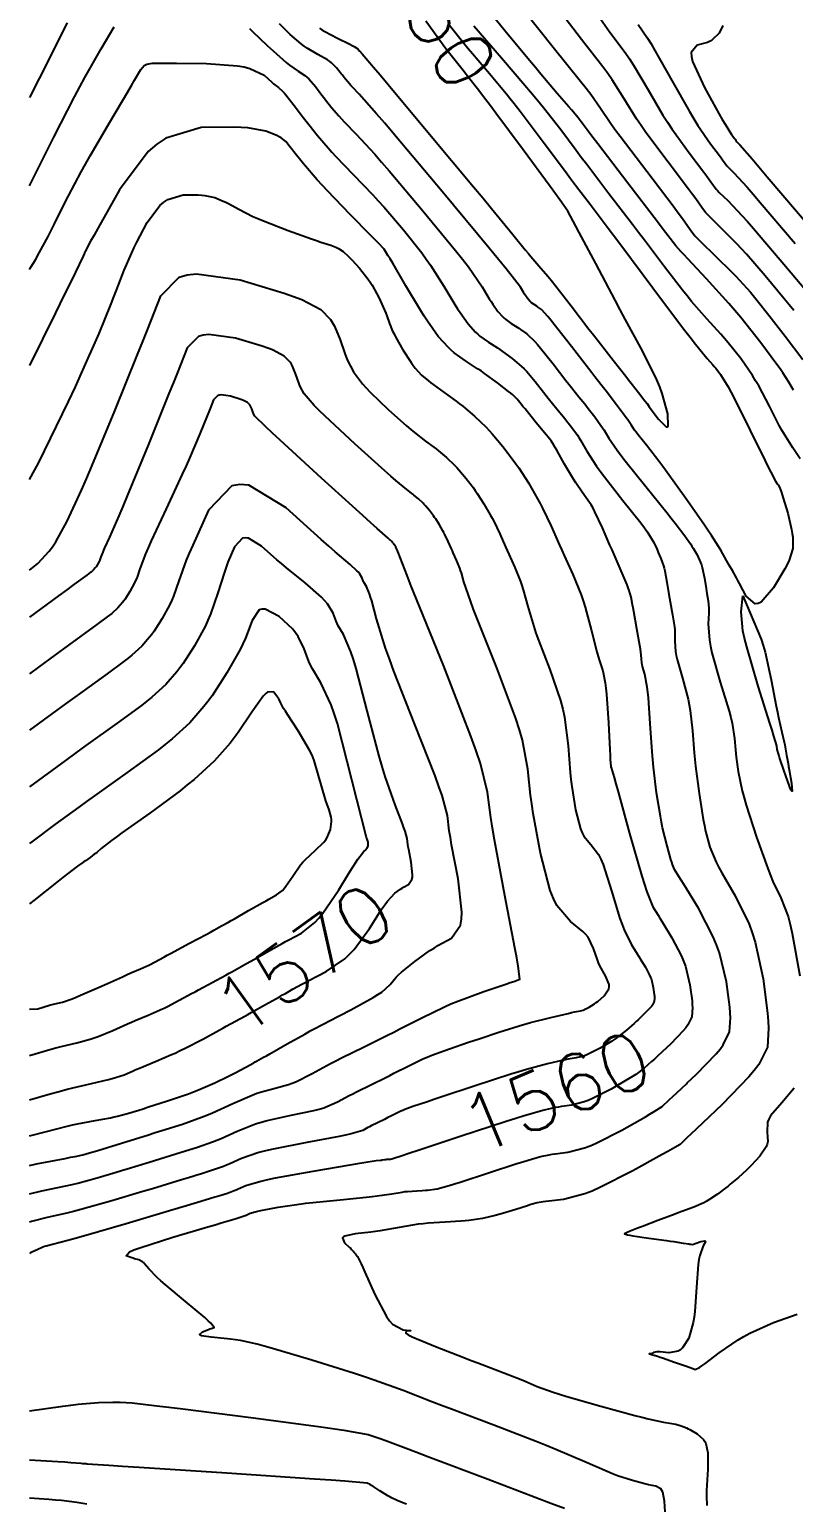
# Model space of a CAD drawing. Header units: metres. Extents: x 837117 to 838479, y 1189012 to 1191015.
# Drawn here: x 837476.5 to 837527.3, y 1190376.8 to 1190474.6 of the extents above; entities that cross this region are included whole.
import ezdxf

# ---------------------------------------------------------------- set-up
doc = ezdxf.new("R2010")
doc.units = ezdxf.units.M
doc.header["$LTSCALE"] = 0.3
doc.layers.add('COTAS 10', color=1, linetype='Continuous')
doc.layers.add('COTAS INT', color=252, linetype='Continuous')
doc.styles.get("Standard").update_dxf_attribs({"font": 'simplex.shx'})

msp = doc.modelspace()

# ---------------------------------------------------------------- linework, layer by layer
at = {"layer": 'COTAS 10'}
for points in [[(837495.774, 1190474.721), (837495.938, 1190474.622), (837496.124, 1190474.516), (837496.978, 1190474.072), (837497.791, 1190473.664), (837497.95, 1190473.581), (837498.081, 1190473.51), (837498.315, 1190473.362), (837498.362, 1190473.3), (837498.375, 1190473.283), (837498.388, 1190473.267), (837498.431, 1190473.212), (837498.485, 1190473.15), (837498.504, 1190473.129), (837498.524, 1190473.107), (837498.611, 1190473.017), (837499.357, 1190472.141), (837499.792, 1190471.624), (837500.327, 1190470.987), (837503.084, 1190467.697), (837506.002, 1190464.2), (837506.637, 1190463.434), (837507.198, 1190462.755), (837508.602, 1190461.033), (837509.426, 1190460.014), (837509.621, 1190459.779), (837509.801, 1190459.564), (837510.334, 1190458.958), (837510.931, 1190458.26), (837511.152, 1190457.988), (837511.396, 1190457.681), (837512.481, 1190456.288), (837513.666, 1190454.752), (837513.973, 1190454.356), (837514.272, 1190453.972), (837515.278, 1190452.689), (837516.112, 1190451.63), (837516.302, 1190451.387), (837516.476, 1190451.166), (837516.955, 1190450.547), (837517.383, 1190449.984), (837517.523, 1190449.797), (837517.673, 1190449.596), (837518.292, 1190448.761), (837518.801, 1190448.253), (837518.881, 1190448.259), (837518.935, 1190448.329), (837518.912, 1190449.11), (837518.536, 1190450.473), (837518.369, 1190450.911), (837518.173, 1190451.373), (837517.237, 1190453.26), (837516.079, 1190455.406), (837515.744, 1190456.033), (837515.402, 1190456.673), (837514.115, 1190459.102), (837513.023, 1190461.168), (837512.805, 1190461.58), (837512.623, 1190461.922), (837512.267, 1190462.578), (837511.738, 1190463.327), (837511.446, 1190463.727), (837511.092, 1190464.211), (837509.29, 1190466.656), (837507.48, 1190469.097), (837507.121, 1190469.579), (837506.823, 1190469.976), (837506.264, 1190470.707), (837505.847, 1190471.224), (837505.64, 1190471.485), (837505.394, 1190471.798), (837504.173, 1190473.354), (837502.832, 1190475.186)], [(837527.279, 1190455.975), (837526.965, 1190456.365), (837526.64, 1190456.764), (837525.377, 1190458.28), (837524.121, 1190459.722), (837523.8, 1190460.074), (837523.491, 1190460.406), (837522.471, 1190461.437), (837521.695, 1190462.195), (837521.54, 1190462.355), (837521.411, 1190462.494), (837521.159, 1190462.818), (837520.765, 1190463.393), (837520.546, 1190463.69), (837520.279, 1190464.047), (837518.918, 1190465.836), (837517.455, 1190467.805), (837517.124, 1190468.276), (837516.825, 1190468.714), (837516.011, 1190470.031), (837515.206, 1190471.308), (837514.913, 1190471.722), (837514.589, 1190472.162), (837513.164, 1190473.969), (837511.792, 1190475.775)], [(837476.514, 1190444.761), (837477.114, 1190445.838), (837479.105, 1190449.942), (837479.562, 1190450.912), (837479.977, 1190451.811), (837481.133, 1190454.459), (837481.929, 1190456.429), (837482.118, 1190456.9), (837482.292, 1190457.339), (837482.807, 1190458.658), (837483.301, 1190459.821), (837483.462, 1190460.161), (837483.633, 1190460.51), (837484.339, 1190461.837), (837485.177, 1190462.957), (837485.432, 1190463.175), (837485.696, 1190463.352), (837486.73, 1190463.662), (837487.717, 1190463.665), (837487.951, 1190463.649), (837488.169, 1190463.627), (837488.815, 1190463.486), (837489.386, 1190463.252), (837489.556, 1190463.171), (837489.732, 1190463.083), (837490.41, 1190462.704), (837491.347, 1190462.231), (837491.685, 1190462.083), (837492.058, 1190461.927), (837493.689, 1190461.304), (837495.251, 1190460.744), (837495.581, 1190460.629), (837495.865, 1190460.531), (837496.521, 1190460.319), (837496.867, 1190460.195), (837496.957, 1190460.152), (837497.044, 1190460.106), (837497.338, 1190459.907), (837497.674, 1190459.599), (837497.788, 1190459.484), (837497.912, 1190459.356), (837498.436, 1190458.787), (837498.989, 1190458.085), (837499.131, 1190457.874), (837499.269, 1190457.656), (837499.727, 1190456.805), (837500.094, 1190456.001), (837500.174, 1190455.812), (837500.245, 1190455.638), (837500.423, 1190455.128), (837500.631, 1190454.606), (837500.721, 1190454.423), (837500.825, 1190454.224), (837501.316, 1190453.366), (837501.858, 1190452.523), (837501.994, 1190452.332), (837502.124, 1190452.16), (837502.541, 1190451.695), (837503.001, 1190451.31), (837503.158, 1190451.189), (837503.328, 1190451.061), (837504.046, 1190450.546), (837504.844, 1190449.963), (837505.064, 1190449.793), (837505.283, 1190449.619), (837506.071, 1190448.958), (837506.837, 1190448.234), (837507.043, 1190448.02), (837507.246, 1190447.8), (837507.957, 1190446.959), (837508.637, 1190446.054), (837508.821, 1190445.794), (837509.003, 1190445.53), (837509.644, 1190444.542), (837510.258, 1190443.483), (837510.423, 1190443.174), (837510.585, 1190442.858), (837511.154, 1190441.658), (837511.713, 1190440.408), (837511.869, 1190440.06), (837512.026, 1190439.711), (837512.597, 1190438.443), (837513.139, 1190437.098), (837513.276, 1190436.7), (837513.409, 1190436.29), (837513.844, 1190434.719), (837514.201, 1190433.309), (837514.285, 1190433.001), (837514.362, 1190432.73), (837514.587, 1190432.048), (837514.754, 1190431.248), (837514.796, 1190430.903), (837514.835, 1190430.503), (837514.96, 1190428.61), (837515.051, 1190426.798), (837515.069, 1190426.449), (837515.084, 1190426.167), (837515.112, 1190425.698), (837515.12, 1190425.667), (837515.122, 1190425.661), (837515.125, 1190425.655), (837515.136, 1190425.642), (837515.332, 1190424.966), (837515.451, 1190424.542), (837515.599, 1190424.015), (837516.365, 1190421.261), (837517.179, 1190418.43), (837517.356, 1190417.856), (837517.513, 1190417.373), (837517.903, 1190416.385), (837518.253, 1190415.83), (837518.383, 1190415.62), (837518.529, 1190415.385), (837519.176, 1190414.334), (837519.812, 1190413.118), (837519.95, 1190412.78), (837520.071, 1190412.442), (837520.372, 1190411.215), (837520.51, 1190410.139), (837520.528, 1190409.896), (837520.538, 1190409.677), (837520.504, 1190409.083), (837520.234, 1190408.542), (837520.096, 1190408.356), (837519.929, 1190408.155), (837519.098, 1190407.297), (837518.212, 1190406.463), (837518.012, 1190406.276), (837517.831, 1190406.108), (837517.341, 1190405.663), (837516.781, 1190405.256), (837516.557, 1190405.113), (837516.302, 1190404.957), (837515.131, 1190404.283), (837513.902, 1190403.657), (837513.61, 1190403.531), (837513.339, 1190403.426), (837512.539, 1190403.218), (837511.851, 1190403.121), (837511.652, 1190403.087), (837511.449, 1190403.049), (837510.684, 1190402.886), (837509.359, 1190402.506), (837508.802, 1190402.333), (837508.163, 1190402.129), (837505.171, 1190401.147), (837502.319, 1190400.198), (837501.769, 1190400.016), (837501.576, 1190399.953), (837501.322, 1190399.868), (837500.572, 1190399.627), (837500.495, 1190399.615), (837500.472, 1190399.612), (837500.448, 1190399.61), (837500.358, 1190399.605), (837500.26, 1190399.599), (837500.231, 1190399.596), (837500.202, 1190399.592), (837500.092, 1190399.574), (837499.938, 1190399.552), (837499.882, 1190399.545), (837499.82, 1190399.538), (837499.545, 1190399.511), (837498.708, 1190399.388), (837498.292, 1190399.32), (837497.796, 1190399.238), (837495.336, 1190398.819), (837492.839, 1190398.358), (837492.318, 1190398.249), (837491.872, 1190398.148), (837490.879, 1190397.852), (837490.381, 1190397.628), (837490.247, 1190397.572), (837490.115, 1190397.52), (837489.653, 1190397.356), (837489.152, 1190397.198), (837488.996, 1190397.149), (837488.831, 1190397.097), (837488.174, 1190396.894), (837486.94, 1190396.524), (837486.411, 1190396.367), (837485.802, 1190396.186), (837482.929, 1190395.339), (837480.111, 1190394.518), (837479.537, 1190394.355), (837479.052, 1190394.219), (837478.044, 1190393.959), (837477.628, 1190393.858), (837477.516, 1190393.822), (837477.405, 1190393.783), (837477.017, 1190393.615), (837476.668, 1190393.444), (837476.581, 1190393.403), (837476.514, 1190393.372)], [(837476.514, 1190403.565), (837477.892, 1190403.969), (837478.479, 1190404.131), (837479.023, 1190404.277), (837480.623, 1190404.663), (837481.756, 1190404.92), (837482.005, 1190404.983), (837482.226, 1190405.044), (837482.792, 1190405.238), (837483.351, 1190405.481), (837483.568, 1190405.572), (837483.812, 1190405.674), (837484.918, 1190406.128), (837485.95, 1190406.576), (837486.181, 1190406.676), (837486.524, 1190406.837), (837486.863, 1190407.001), (837488.066, 1190407.628), (837489.113, 1190408.203), (837489.355, 1190408.336), (837489.576, 1190408.456), (837490.203, 1190408.795), (837490.805, 1190409.123), (837491.011, 1190409.237), (837491.234, 1190409.36), (837492.181, 1190409.891), (837493.108, 1190410.413), (837493.318, 1190410.532), (837493.508, 1190410.639), (837494.025, 1190410.934), (837494.594, 1190411.244), (837494.817, 1190411.362), (837495.068, 1190411.494), (837496.209, 1190412.083), (837497.457, 1190412.934), (837497.775, 1190413.23), (837498.082, 1190413.552), (837499.092, 1190414.934), (837499.92, 1190416.242), (837500.112, 1190416.516), (837500.287, 1190416.754), (837500.783, 1190417.296), (837501.16, 1190417.566), (837501.26, 1190417.631), (837501.357, 1190417.692), (837501.692, 1190417.877), (837501.912, 1190418.199), (837501.938, 1190418.345), (837501.948, 1190418.517), (837501.854, 1190419.345), (837501.696, 1190420.189), (837501.664, 1190420.371), (837501.639, 1190420.53), (837501.591, 1190420.916), (837501.461, 1190421.406), (837501.383, 1190421.63), (837501.286, 1190421.893), (837500.788, 1190423.164), (837500.13, 1190425.045), (837499.934, 1190425.694), (837499.731, 1190426.397), (837498.947, 1190429.396), (837498.204, 1190432.215), (837498.028, 1190432.805), (837497.864, 1190433.313), (837497.377, 1190434.457), (837497.023, 1190435.045), (837496.943, 1190435.201), (837496.871, 1190435.355), (837496.673, 1190435.889), (837496.3, 1190436.511), (837496.116, 1190436.719), (837495.897, 1190436.944), (837494.819, 1190437.889), (837493.579, 1190438.903), (837493.259, 1190439.172), (837492.949, 1190439.436), (837491.915, 1190440.344), (837491.051, 1190440.868), (837490.849, 1190440.889), (837490.663, 1190440.856), (837490.124, 1190440.292), (837489.692, 1190439.269), (837489.573, 1190438.947), (837489.454, 1190438.608), (837489.026, 1190437.245), (837488.529, 1190435.809), (837488.367, 1190435.424), (837488.194, 1190435.044), (837487.48, 1190433.717), (837486.71, 1190432.537), (837486.502, 1190432.25), (837486.297, 1190431.98), (837485.574, 1190431.147), (837484.646, 1190430.314), (837484.312, 1190430.043), (837483.944, 1190429.756), (837482.335, 1190428.575), (837480.259, 1190427.09), (837479.597, 1190426.612), (837478.898, 1190426.105), (837476.514, 1190424.363)], [(837476.514, 1190382.911), (837478.738, 1190383.233), (837479.268, 1190383.301), (837479.75, 1190383.358), (837481.088, 1190383.474), (837482.055, 1190383.497), (837482.303, 1190383.496), (837482.541, 1190383.491), (837483.329, 1190383.445), (837484.982, 1190383.254), (837485.765, 1190383.158), (837486.69, 1190383.044), (837491.207, 1190382.475), (837495.71, 1190381.88), (837496.626, 1190381.749), (837497.399, 1190381.633), (837498.995, 1190381.336), (837499.595, 1190381.148), (837499.739, 1190381.101), (837499.874, 1190381.055), (837500.282, 1190380.907), (837501.52, 1190380.436), (837502.178, 1190380.187), (837502.972, 1190379.887), (837506.98, 1190378.375), (837511.141, 1190376.79), (837512.032, 1190376.444)]]:
    msp.add_lwpolyline(points, dxfattribs=at)
at = {"layer": 'COTAS INT'}
for points in [[(837527.252, 1190450.687), (837526.933, 1190451.229), (837526.545, 1190451.841), (837526.36, 1190452.104), (837526.142, 1190452.407), (837525.076, 1190453.838), (837523.743, 1190455.52), (837523.356, 1190455.981), (837522.962, 1190456.441), (837521.477, 1190458.085), (837520.231, 1190459.413), (837519.989, 1190459.673), (837519.79, 1190459.887), (837519.442, 1190460.271), (837518.916, 1190460.959), (837518.606, 1190461.364), (837518.224, 1190461.863), (837516.251, 1190464.44), (837514.26, 1190467.042), (837513.867, 1190467.556), (837513.542, 1190467.98), (837512.943, 1190468.768), (837512.64, 1190469.142), (837512.502, 1190469.306), (837512.341, 1190469.496), (837511.564, 1190470.399), (837510.469, 1190471.686), (837510.107, 1190472.117), (837509.72, 1190472.581), (837508.111, 1190474.529), (837506.673, 1190476.303)], [(837479.009, 1190475.08), (837477.148, 1190471.39), (837476.514, 1190470.121)], [(837504.403, 1190474.935), (837505.364, 1190473.737), (837505.648, 1190473.391), (837505.94, 1190473.04), (837507.062, 1190471.723), (837508.274, 1190470.264), (837508.324, 1190470.203), (837508.704, 1190469.724), (837509.099, 1190469.22), (837510.635, 1190467.188), (837512.101, 1190465.214), (837512.45, 1190464.747), (837512.774, 1190464.314), (837513.742, 1190463.035), (837514.872, 1190461.544), (837515.299, 1190460.977), (837515.775, 1190460.342), (837517.907, 1190457.494), (837519.955, 1190454.773), (837520.378, 1190454.22), (837520.74, 1190453.752), (837521.524, 1190452.786), (837521.891, 1190452.38), (837521.988, 1190452.267), (837522.083, 1190452.153), (837522.412, 1190451.738), (837522.905, 1190450.914), (837523.104, 1190450.543), (837523.329, 1190450.109), (837524.368, 1190448.025), (837525.367, 1190445.991), (837525.567, 1190445.589), (837525.734, 1190445.257), (837526.063, 1190444.639), (837526.17, 1190444.482), (837526.224, 1190444.398), (837526.315, 1190444.255), (837526.451, 1190443.906), (837526.507, 1190443.735), (837526.571, 1190443.531), (837526.866, 1190442.529), (837527.128, 1190441.431), (837527.171, 1190441.167), (837527.201, 1190440.921), (837527.199, 1190440.179), (837526.952, 1190439.395), (837526.827, 1190439.124), (837526.677, 1190438.828), (837525.929, 1190437.563), (837525.098, 1190436.614), (837524.895, 1190436.517), (837524.704, 1190436.493), (837524.114, 1190437.006), (837523.664, 1190437.86), (837523.562, 1190438.05), (837523.47, 1190438.221), (837523.219, 1190438.673), (837522.982, 1190439.081), (837522.899, 1190439.225), (837522.809, 1190439.381), (837522.421, 1190440.057), (837521.8, 1190441.048), (837521.563, 1190441.404), (837521.298, 1190441.795), (837520.108, 1190443.501), (837518.871, 1190445.221), (837518.576, 1190445.621), (837518.303, 1190445.988), (837517.489, 1190447.038), (837516.919, 1190447.752), (837516.8, 1190447.907), (837516.698, 1190448.043), (837516.467, 1190448.381), (837516.243, 1190448.719), (837516.146, 1190448.855), (837516.033, 1190449.011), (837515.496, 1190449.727), (837514.949, 1190450.442), (837514.83, 1190450.597), (837514.724, 1190450.733), (837514.458, 1190451.07), (837514.051, 1190451.588), (837513.856, 1190451.838), (837513.626, 1190452.136), (837512.499, 1190453.598), (837511.366, 1190455.048), (837511.133, 1190455.337), (837510.934, 1190455.579), (837510.506, 1190456.046), (837510.31, 1190456.189), (837510.257, 1190456.226), (837510.204, 1190456.261), (837510.021, 1190456.378), (837509.849, 1190456.501), (837509.804, 1190456.54), (837509.759, 1190456.582), (837509.607, 1190456.751), (837509.442, 1190456.982), (837509.39, 1190457.062), (837509.335, 1190457.149), (837509.111, 1190457.522), (837508.169, 1190458.752), (837507.66, 1190459.379), (837507.044, 1190460.131), (837503.925, 1190463.882), (837500.756, 1190467.65), (837500.108, 1190468.412), (837499.56, 1190469.053), (837498.412, 1190470.352), (837497.968, 1190470.811), (837497.865, 1190470.921), (837497.77, 1190471.025), (837497.499, 1190471.342), (837497.276, 1190471.624), (837497.213, 1190471.706), (837497.148, 1190471.789), (837496.907, 1190472.106), (837496.568, 1190472.439), (837496.441, 1190472.533), (837496.3, 1190472.628), (837495.672, 1190472.977), (837494.952, 1190473.395), (837494.752, 1190473.534), (837494.553, 1190473.683), (837493.833, 1190474.3), (837493.113, 1190475.029)], [(837509.47, 1190475.75), (837511.28, 1190473.467), (837513.103, 1190471.215), (837513.474, 1190470.743), (837513.787, 1190470.337), (837514.434, 1190469.418), (837515.069, 1190468.477), (837515.374, 1190468.057), (837515.736, 1190467.568), (837517.511, 1190465.227), (837519.255, 1190462.935), (837519.597, 1190462.478), (837519.877, 1190462.097), (837520.383, 1190461.36), (837520.705, 1190460.945), (837520.871, 1190460.767), (837521.07, 1190460.562), (837522.063, 1190459.59), (837523.155, 1190458.525), (837523.416, 1190458.259), (837523.658, 1190458.007), (837524.384, 1190457.204), (837525.11, 1190456.317), (837525.352, 1190456.012), (837525.613, 1190455.681), (837526.703, 1190454.272), (837527.876, 1190452.739)], [(837514.114, 1190475.801), (837515.049, 1190474.471), (837516.075, 1190473.11), (837516.352, 1190472.701), (837516.625, 1190472.28), (837517.588, 1190470.644), (837518.581, 1190468.952), (837518.874, 1190468.494), (837519.174, 1190468.041), (837520.325, 1190466.444), (837521.303, 1190465.159), (837521.495, 1190464.902), (837521.652, 1190464.689), (837521.936, 1190464.276), (837522.117, 1190464.043), (837522.21, 1190463.943), (837522.321, 1190463.828), (837522.879, 1190463.283), (837523.827, 1190462.288), (837524.185, 1190461.889), (837524.584, 1190461.437), (837526.37, 1190459.356), (837528.17, 1190457.211)], [(837516.933, 1190474.973), (837517.56, 1190474.057), (837517.79, 1190473.681), (837518.044, 1190473.251), (837519.165, 1190471.258), (837520.337, 1190469.19), (837520.623, 1190468.713), (837520.894, 1190468.278), (837521.732, 1190467.053), (837522.327, 1190466.271), (837522.444, 1190466.115), (837522.54, 1190465.985), (837522.712, 1190465.733), (837522.823, 1190465.592), (837522.879, 1190465.531), (837522.947, 1190465.461), (837523.286, 1190465.129), (837524.163, 1190464.17), (837524.569, 1190463.704), (837525.047, 1190463.152), (837527.364, 1190460.432)], [(837522.561, 1190474.912), (837522.305, 1190474.391), (837521.86, 1190473.952), (837521.708, 1190473.861), (837521.543, 1190473.783), (837520.846, 1190473.61), (837520.447, 1190473.125), (837520.47, 1190472.851), (837520.551, 1190472.515), (837521.329, 1190470.797), (837522.31, 1190469.03), (837522.52, 1190468.663), (837522.703, 1190468.35), (837523.139, 1190467.662), (837523.352, 1190467.383), (837523.393, 1190467.327), (837523.427, 1190467.281), (837523.489, 1190467.191), (837523.528, 1190467.14), (837523.548, 1190467.119), (837523.573, 1190467.094), (837523.694, 1190466.975), (837524.498, 1190466.052), (837524.954, 1190465.519), (837525.51, 1190464.866), (837528.357, 1190461.508)], [(837476.514, 1190464.264), (837476.804, 1190464.847), (837478.125, 1190467.489), (837479.501, 1190470.172), (837479.849, 1190470.828), (837480.183, 1190471.447), (837481.272, 1190473.369), (837482.142, 1190474.818)], [(837491.119, 1190474.716), (837491.32, 1190474.52), (837492.298, 1190473.583), (837493.332, 1190472.644), (837493.567, 1190472.446), (837493.78, 1190472.275), (837494.366, 1190471.882), (837494.809, 1190471.591), (837494.932, 1190471.485), (837495.055, 1190471.367), (837495.499, 1190470.85), (837495.934, 1190470.279), (837496.05, 1190470.128), (837496.165, 1190469.98), (837496.566, 1190469.472), (837497.056, 1190468.901), (837497.227, 1190468.714), (837497.413, 1190468.514), (837498.212, 1190467.686), (837499.438, 1190466.354), (837499.893, 1190465.836), (837500.398, 1190465.253), (837502.638, 1190462.609), (837504.803, 1190459.969), (837505.261, 1190459.389), (837505.657, 1190458.874), (837506.573, 1190457.557), (837507.048, 1190456.765), (837507.165, 1190456.58), (837507.276, 1190456.41), (837507.626, 1190455.921), (837507.949, 1190455.562), (837508.044, 1190455.474), (837508.14, 1190455.39), (837508.506, 1190455.129), (837508.895, 1190454.881), (837509.006, 1190454.806), (837509.118, 1190454.728), (837509.536, 1190454.424), (837510.066, 1190453.923), (837510.25, 1190453.72), (837510.449, 1190453.491), (837511.299, 1190452.431), (837512.14, 1190451.345), (837512.333, 1190451.098), (837512.509, 1190450.874), (837512.999, 1190450.26), (837513.39, 1190449.774), (837513.503, 1190449.631), (837513.618, 1190449.485), (837514.05, 1190448.924), (837514.465, 1190448.352), (837514.57, 1190448.199), (837514.67, 1190448.047), (837514.993, 1190447.515), (837515.548, 1190446.705), (837515.793, 1190446.378), (837516.079, 1190446.007), (837517.445, 1190444.294), (837518.831, 1190442.573), (837519.13, 1190442.196), (837519.392, 1190441.863), (837520.031, 1190441.018), (837520.401, 1190440.482), (837520.492, 1190440.343), (837520.579, 1190440.208), (837520.855, 1190439.754), (837521.077, 1190439.259), (837521.13, 1190439.098), (837521.18, 1190438.926), (837521.329, 1190438.219), (837521.446, 1190437.515), (837521.475, 1190437.346), (837521.503, 1190437.188), (837521.589, 1190436.708), (837521.635, 1190436.223), (837521.637, 1190436.062), (837521.635, 1190435.889), (837521.587, 1190435.165), (837521.662, 1190434.087), (837521.738, 1190433.69), (837521.837, 1190433.25), (837522.391, 1190431.305), (837522.968, 1190429.379), (837523.081, 1190428.951), (837523.174, 1190428.569), (837523.341, 1190427.568), (837523.398, 1190426.803), (837523.422, 1190426.569), (837523.448, 1190426.326), (837523.572, 1190425.367), (837523.847, 1190424.077), (837523.97, 1190423.625), (837524.112, 1190423.131), (837524.793, 1190421.003), (837525.535, 1190418.929), (837525.717, 1190418.469), (837525.887, 1190418.058), (837526.415, 1190416.988), (837526.885, 1190415.738), (837527.019, 1190415.214), (837527.156, 1190414.613), (837527.663, 1190411.8)], [(837527.696, 1190446.124), (837527.2, 1190446.855), (837526.645, 1190447.738), (837526.48, 1190448.028), (837526.309, 1190448.339), (837525.651, 1190449.627), (837524.937, 1190450.975), (837524.732, 1190451.323), (837524.524, 1190451.66), (837523.744, 1190452.788), (837522.913, 1190453.836), (837522.672, 1190454.124), (837522.426, 1190454.41), (837521.501, 1190455.435), (837520.485, 1190456.583), (837520.184, 1190456.946), (837519.873, 1190457.33), (837518.674, 1190458.882), (837517.346, 1190460.651), (837516.952, 1190461.17), (837516.548, 1190461.703), (837514.996, 1190463.738), (837513.517, 1190465.678), (837513.158, 1190466.151), (837512.822, 1190466.597), (837511.789, 1190467.978), (837510.646, 1190469.438), (837510.24, 1190469.935), (837509.794, 1190470.471), (837509.401, 1190470.933), (837507.86, 1190472.739), (837506.033, 1190474.856)], [(837476.514, 1190458.701), (837476.607, 1190458.855), (837476.905, 1190459.358), (837477.163, 1190459.801), (837477.765, 1190460.898), (837478.179, 1190461.739), (837478.318, 1190462.02), (837479.102, 1190463.588), (837479.951, 1190465.194), (837480.238, 1190465.71), (837480.547, 1190466.257), (837481.849, 1190468.491), (837483.047, 1190470.51), (837483.291, 1190470.922), (837483.496, 1190471.269), (837483.917, 1190471.992), (837484.138, 1190472.242), (837484.217, 1190472.291), (837484.303, 1190472.332), (837484.678, 1190472.407), (837485.488, 1190472.414), (837485.849, 1190472.411), (837486.269, 1190472.407), (837488.28, 1190472.375), (837490.323, 1190472.23), (837490.764, 1190472.154), (837491.151, 1190472.063), (837492.096, 1190471.604), (837492.604, 1190471.138), (837492.715, 1190471.042), (837492.813, 1190470.961), (837493.06, 1190470.786), (837493.318, 1190470.554), (837493.423, 1190470.436), (837493.542, 1190470.295), (837494.092, 1190469.593), (837494.719, 1190468.769), (837494.888, 1190468.55), (837495.054, 1190468.337), (837495.633, 1190467.602), (837496.341, 1190466.777), (837496.588, 1190466.506), (837496.857, 1190466.217), (837498.013, 1190465.021), (837499.315, 1190463.656), (837499.677, 1190463.26), (837500.039, 1190462.857), (837501.351, 1190461.337), (837502.563, 1190459.807), (837502.862, 1190459.398), (837503.145, 1190458.995), (837504.036, 1190457.593), (837504.761, 1190456.381), (837504.941, 1190456.099), (837505.11, 1190455.839), (837505.645, 1190455.091), (837506.139, 1190454.542), (837506.283, 1190454.407), (837506.431, 1190454.279), (837506.99, 1190453.879), (837507.585, 1190453.501), (837507.755, 1190453.386), (837507.927, 1190453.267), (837508.566, 1190452.802), (837509.198, 1190452.267), (837509.366, 1190452.103), (837509.531, 1190451.934), (837510.1, 1190451.265), (837510.654, 1190450.554), (837510.809, 1190450.357), (837510.966, 1190450.16), (837511.54, 1190449.45), (837512.057, 1190448.815), (837512.177, 1190448.665), (837512.288, 1190448.527), (837512.604, 1190448.121), (837512.898, 1190447.694), (837512.994, 1190447.542), (837513.097, 1190447.375), (837513.52, 1190446.649), (837514.171, 1190445.646), (837514.418, 1190445.304), (837514.693, 1190444.934), (837515.925, 1190443.368), (837517.104, 1190441.877), (837517.345, 1190441.555), (837517.55, 1190441.272), (837517.981, 1190440.579), (837518.168, 1190440.151), (837518.219, 1190440.035), (837518.269, 1190439.919), (837518.446, 1190439.513), (837518.613, 1190439.03), (837518.656, 1190438.866), (837518.698, 1190438.69), (837518.84, 1190437.949), (837518.981, 1190437.115), (837519.022, 1190436.88), (837519.064, 1190436.644), (837519.222, 1190435.78), (837519.345, 1190434.977), (837519.364, 1190434.78), (837519.376, 1190434.595), (837519.369, 1190434.015), (837519.417, 1190433.331), (837519.464, 1190433.079), (837519.527, 1190432.8), (837519.879, 1190431.566), (837520.253, 1190430.171), (837520.331, 1190429.791), (837520.397, 1190429.413), (837520.539, 1190428.067), (837520.647, 1190426.619), (837520.691, 1190426.176), (837520.741, 1190425.715), (837520.975, 1190423.901), (837521.252, 1190422.181), (837521.329, 1190421.78), (837521.407, 1190421.412), (837521.691, 1190420.354), (837522.124, 1190419.342), (837522.296, 1190419.004), (837522.491, 1190418.64), (837523.382, 1190417.113), (837524.298, 1190415.239), (837524.508, 1190414.655), (837524.699, 1190414.044), (837525.233, 1190411.605), (837525.526, 1190409.314), (837525.566, 1190408.796), (837525.587, 1190408.329), (837525.515, 1190407.064), (837524.94, 1190405.911), (837524.644, 1190405.516), (837524.29, 1190405.086), (837522.518, 1190403.26), (837520.777, 1190401.61), (837520.441, 1190401.292), (837520.169, 1190401.034), (837519.715, 1190400.607), (837519.21, 1190400.316), (837518.905, 1190400.144), (837518.528, 1190399.933), (837516.573, 1190398.844), (837514.396, 1190397.736), (837513.879, 1190397.513), (837513.4, 1190397.327), (837511.982, 1190396.957), (837510.999, 1190396.842), (837510.794, 1190396.816), (837510.618, 1190396.793), (837510.227, 1190396.729), (837509.889, 1190396.632), (837509.747, 1190396.588), (837509.584, 1190396.536), (837508.82, 1190396.285), (837507.931, 1190396.012), (837507.689, 1190395.946), (837507.448, 1190395.884), (837506.593, 1190395.696), (837505.701, 1190395.561), (837505.438, 1190395.532), (837505.167, 1190395.508), (837504.127, 1190395.452), (837502.994, 1190395.38), (837502.664, 1190395.344), (837502.328, 1190395.302), (837501.056, 1190395.095), (837499.809, 1190394.878), (837499.488, 1190394.829), (837499.178, 1190394.785), (837498.147, 1190394.667), (837497.453, 1190394.523), (837497.356, 1190394.463), (837497.3, 1190394.394), (837497.441, 1190394.071), (837497.776, 1190393.756), (837497.843, 1190393.691), (837497.898, 1190393.636), (837498.001, 1190393.521), (837498.033, 1190393.473), (837498.043, 1190393.461), (837498.054, 1190393.45), (837498.095, 1190393.412), (837498.152, 1190393.353), (837498.173, 1190393.327), (837498.196, 1190393.298), (837498.295, 1190393.162), (837498.541, 1190392.678), (837498.656, 1190392.43), (837498.791, 1190392.133), (837499.448, 1190390.647), (837500.217, 1190389.184), (837500.423, 1190388.901), (837500.625, 1190388.671), (837501.329, 1190388.284), (837501.774, 1190388.25), (837501.813, 1190388.243), (837501.816, 1190388.237), (837501.522, 1190388.225), (837501.498, 1190388.064), (837501.67, 1190387.964), (837501.919, 1190387.84), (837503.467, 1190387.192), (837505.368, 1190386.451), (837505.841, 1190386.268), (837506.29, 1190386.095), (837507.719, 1190385.551), (837508.88, 1190385.103), (837509.16, 1190384.991), (837509.422, 1190384.884), (837510.221, 1190384.542), (837511.286, 1190384.151), (837511.716, 1190384.014), (837512.205, 1190383.864), (837514.461, 1190383.219), (837516.704, 1190382.616), (837517.185, 1190382.493), (837517.605, 1190382.389), (837518.617, 1190382.174), (837519.172, 1190382.081), (837519.304, 1190382.054), (837519.428, 1190382.027), (837519.795, 1190381.926), (837520.145, 1190381.781), (837520.256, 1190381.726), (837520.374, 1190381.666), (837520.854, 1190381.395), (837521.278, 1190381.012), (837521.361, 1190380.88), (837521.429, 1190380.737), (837521.552, 1190380.131), (837521.561, 1190379.442), (837521.558, 1190379.248), (837521.553, 1190379.052), (837521.516, 1190378.332), (837521.482, 1190377.626), (837521.479, 1190377.438), (837521.479, 1190377.255), (837521.502, 1190376.621)], [(837518.717, 1190376.207), (837518.688, 1190376.917), (837518.57, 1190377.511), (837518.512, 1190377.63), (837518.444, 1190377.728), (837518.111, 1190377.918), (837517.626, 1190378.009), (837517.463, 1190378.046), (837517.288, 1190378.088), (837516.55, 1190378.282), (837515.568, 1190378.609), (837515.239, 1190378.736), (837514.885, 1190378.879), (837513.399, 1190379.523), (837511.468, 1190380.351), (837510.834, 1190380.61), (837510.156, 1190380.88), (837507.35, 1190381.963), (837504.547, 1190383.024), (837503.872, 1190383.281), (837503.241, 1190383.523), (837501.325, 1190384.265), (837499.406, 1190384.963), (837498.772, 1190385.178), (837498.094, 1190385.402), (837495.275, 1190386.286), (837492.657, 1190387.061), (837492.105, 1190387.215), (837491.629, 1190387.344), (837490.534, 1190387.591), (837489.867, 1190387.669), (837489.661, 1190387.692), (837489.444, 1190387.715), (837488.583, 1190387.799), (837487.932, 1190387.907), (837487.847, 1190387.945), (837487.805, 1190387.985), (837488, 1190388.159), (837488.402, 1190388.323), (837488.491, 1190388.356), (837488.57, 1190388.385), (837488.774, 1190388.449), (837488.568, 1190388.732), (837488.389, 1190388.899), (837488.157, 1190389.104), (837486.878, 1190390.166), (837485.516, 1190391.3), (837485.232, 1190391.551), (837484.987, 1190391.774), (837484.438, 1190392.353), (837484.16, 1190392.686), (837484.086, 1190392.755), (837484.014, 1190392.813), (837483.765, 1190392.94), (837483.492, 1190393.017), (837483.404, 1190393.044), (837483.312, 1190393.073), (837482.937, 1190393.2), (837483.164, 1190393.479), (837483.451, 1190393.603), (837483.835, 1190393.749), (837486.032, 1190394.447), (837488.367, 1190395.135), (837488.838, 1190395.275), (837489.233, 1190395.391), (837490.027, 1190395.628), (837490.303, 1190395.713), (837490.372, 1190395.735), (837490.438, 1190395.756), (837490.648, 1190395.822), (837490.843, 1190395.891), (837490.898, 1190395.913), (837490.954, 1190395.936), (837491.164, 1190396.031), (837491.581, 1190396.155), (837491.769, 1190396.198), (837491.987, 1190396.243), (837493.037, 1190396.437), (837494.43, 1190396.645), (837494.865, 1190396.7), (837495.322, 1190396.754), (837497.149, 1190396.937), (837498.87, 1190397.105), (837499.261, 1190397.149), (837499.613, 1190397.191), (837500.574, 1190397.335), (837501.265, 1190397.447), (837501.448, 1190397.47), (837501.627, 1190397.489), (837502.242, 1190397.529), (837502.585, 1190397.548), (837502.807, 1190397.559), (837502.955, 1190397.572), (837503.098, 1190397.588), (837503.427, 1190397.638), (837503.583, 1190397.661), (837504.385, 1190397.876), (837504.729, 1190397.981), (837505.125, 1190398.105), (837506.996, 1190398.716), (837508.873, 1190399.332), (837509.274, 1190399.46), (837509.624, 1190399.569), (837510.456, 1190399.807), (837511.034, 1190399.921), (837511.223, 1190399.952), (837511.425, 1190399.982), (837512.26, 1190400.087), (837513.37, 1190400.377), (837513.745, 1190400.522), (837514.149, 1190400.697), (837515.852, 1190401.564), (837517.415, 1190402.445), (837517.731, 1190402.629), (837517.995, 1190402.786), (837518.528, 1190403.135), (837519, 1190403.571), (837519.226, 1190403.784), (837519.494, 1190404.036), (837520.134, 1190404.641), (837520.19, 1190404.694), (837520.808, 1190405.279), (837522.11, 1190406.621), (837522.37, 1190406.936), (837522.587, 1190407.227), (837523.009, 1190408.073), (837523.063, 1190409.003), (837523.047, 1190409.346), (837523.018, 1190409.727), (837522.802, 1190411.41), (837522.332, 1190413.33), (837522.142, 1190413.86), (837521.926, 1190414.388), (837520.931, 1190416.291), (837519.98, 1190417.84), (837519.792, 1190418.146), (837519.636, 1190418.399), (837519.344, 1190418.869), (837519.221, 1190419.184), (837519.171, 1190419.339), (837519.114, 1190419.523), (837518.853, 1190420.431), (837518.561, 1190421.64), (837518.486, 1190422.013), (837518.412, 1190422.403), (837518.163, 1190423.951), (837517.955, 1190425.666), (837517.906, 1190426.162), (837517.862, 1190426.666), (837517.736, 1190428.565), (837517.619, 1190430.256), (837517.581, 1190430.631), (837517.539, 1190430.964), (837517.367, 1190431.828), (837517.218, 1190432.35), (837517.191, 1190432.469), (837517.171, 1190432.575), (837517.15, 1190432.865), (837517.118, 1190433.301), (837517.09, 1190433.499), (837517.054, 1190433.731), (837516.855, 1190434.851), (837516.643, 1190435.987), (837516.599, 1190436.229), (837516.56, 1190436.439), (837516.472, 1190436.937), (837516.342, 1190437.383), (837516.277, 1190437.561), (837516.199, 1190437.762), (837515.813, 1190438.686), (837515.335, 1190439.783), (837515.2, 1190440.093), (837515.063, 1190440.406), (837514.559, 1190441.561), (837514.066, 1190442.604), (837513.936, 1190442.847), (837513.81, 1190443.069), (837513.381, 1190443.704), (837512.927, 1190444.329), (837512.786, 1190444.545), (837512.638, 1190444.78), (837512.046, 1190445.783), (837511.523, 1190446.703), (837511.418, 1190446.885), (837511.331, 1190447.036), (837511.158, 1190447.319), (837510.957, 1190447.569), (837510.851, 1190447.699), (837510.723, 1190447.856), (837510.082, 1190448.641), (837509.424, 1190449.447), (837509.286, 1190449.616), (837509.167, 1190449.763), (837508.9, 1190450.098), (837508.613, 1190450.376), (837508.483, 1190450.487), (837508.331, 1190450.611), (837507.595, 1190451.18), (837506.735, 1190451.806), (837506.504, 1190451.966), (837506.275, 1190452.12), (837505.475, 1190452.63), (837504.722, 1190453.168), (837504.523, 1190453.34), (837504.329, 1190453.522), (837503.664, 1190454.262), (837502.945, 1190455.267), (837502.716, 1190455.617), (837502.475, 1190455.998), (837501.498, 1190457.629), (837500.633, 1190459.117), (837500.463, 1190459.407), (837500.322, 1190459.645), (837500.064, 1190460.064), (837499.681, 1190460.461), (837499.462, 1190460.684), (837499.193, 1190460.958), (837497.813, 1190462.356), (837496.301, 1190463.92), (837495.949, 1190464.298), (837495.626, 1190464.652), (837494.7, 1190465.732), (837494.073, 1190466.519), (837493.939, 1190466.689), (837493.822, 1190466.838), (837493.539, 1190467.203), (837493.229, 1190467.446), (837493.094, 1190467.519), (837492.938, 1190467.594), (837492.2, 1190467.884), (837491.008, 1190468.108), (837490.567, 1190468.142), (837490.077, 1190468.162), (837487.907, 1190468.133), (837485.564, 1190467.431), (837484.966, 1190467.028), (837484.389, 1190466.535), (837482.49, 1190463.998), (837481.072, 1190461.468), (837480.799, 1190460.978), (837480.577, 1190460.579), (837480.208, 1190459.901), (837480.17, 1190459.803), (837480.157, 1190459.77), (837480.143, 1190459.735), (837480.084, 1190459.59), (837479.297, 1190457.974), (837478.823, 1190457.012), (837478.24, 1190455.827), (837476.514, 1190452.332)], [(837476.514, 1190438.741), (837477.07, 1190439.188), (837477.83, 1190440.004), (837478.041, 1190440.293), (837478.253, 1190440.61), (837479.019, 1190441.985), (837479.971, 1190444.056), (837480.3, 1190444.813), (837480.657, 1190445.649), (837482.181, 1190449.328), (837483.688, 1190453.051), (837484.034, 1190453.914), (837484.349, 1190454.704), (837485.23, 1190456.953), (837486.453, 1190458.195), (837486.984, 1190458.351), (837487.598, 1190458.425), (837490.511, 1190458.012), (837493.434, 1190457.136), (837494.054, 1190456.917), (837494.593, 1190456.71), (837495.858, 1190456.049), (837496.5, 1190455.381), (837496.646, 1190455.17), (837496.779, 1190454.946), (837497.145, 1190454.043), (837497.449, 1190453.119), (837497.543, 1190452.883), (837497.642, 1190452.656), (837498.032, 1190451.907), (837498.639, 1190451.103), (837498.873, 1190450.842), (837499.137, 1190450.563), (837500.331, 1190449.416), (837501.552, 1190448.328), (837501.833, 1190448.087), (837502.089, 1190447.873), (837502.807, 1190447.316), (837503.36, 1190446.912), (837503.513, 1190446.794), (837503.665, 1190446.673), (837504.211, 1190446.214), (837504.743, 1190445.712), (837504.886, 1190445.563), (837505.027, 1190445.411), (837505.52, 1190444.828), (837505.992, 1190444.199), (837506.119, 1190444.019), (837506.245, 1190443.836), (837506.69, 1190443.151), (837507.116, 1190442.417), (837507.23, 1190442.202), (837507.343, 1190441.983), (837507.738, 1190441.15), (837508.125, 1190440.283), (837508.234, 1190440.041), (837508.342, 1190439.799), (837508.739, 1190438.92), (837509.115, 1190437.987), (837509.21, 1190437.711), (837509.302, 1190437.427), (837509.604, 1190436.336), (837509.997, 1190435.001), (837510.146, 1190434.562), (837510.313, 1190434.093), (837511.064, 1190432.152), (837511.778, 1190430.074), (837511.922, 1190429.519), (837512.043, 1190428.972), (837512.286, 1190427.071), (837512.417, 1190425.298), (837512.467, 1190424.832), (837512.523, 1190424.376), (837512.775, 1190422.82), (837513.107, 1190421.564), (837513.214, 1190421.298), (837513.326, 1190421.066), (837513.785, 1190420.524), (837514.301, 1190419.86), (837514.45, 1190419.553), (837514.601, 1190419.191), (837515.169, 1190417.438), (837515.722, 1190415.615), (837515.865, 1190415.21), (837516.003, 1190414.848), (837516.461, 1190413.9), (837516.869, 1190413.261), (837516.975, 1190413.094), (837517.077, 1190412.931), (837517.421, 1190412.377), (837517.698, 1190411.848), (837517.758, 1190411.701), (837517.811, 1190411.554), (837517.941, 1190411.02), (837518.001, 1190410.552), (837518.009, 1190410.446), (837518.014, 1190410.351), (837517.999, 1190410.093), (837517.895, 1190409.883), (837517.882, 1190409.857), (837517.821, 1190409.776), (837517.749, 1190409.689), (837517.387, 1190409.316), (837516.93, 1190408.889), (837516.798, 1190408.768), (837516.663, 1190408.645), (837516.154, 1190408.191), (837515.567, 1190407.727), (837515.383, 1190407.598), (837515.189, 1190407.469), (837514.41, 1190407.003), (837513.654, 1190406.618), (837513.475, 1190406.541), (837513.309, 1190406.476), (837512.817, 1190406.348), (837512.277, 1190406.261), (837512.081, 1190406.223), (837511.864, 1190406.178), (837510.913, 1190405.964), (837509.517, 1190405.584), (837509.02, 1190405.435), (837508.475, 1190405.266), (837506.106, 1190404.498), (837503.841, 1190403.742), (837503.361, 1190403.581), (837502.945, 1190403.442), (837501.973, 1190403.116), (837501.446, 1190402.922), (837501.31, 1190402.867), (837501.179, 1190402.811), (837500.74, 1190402.601), (837500.515, 1190402.485), (837500.322, 1190402.385), (837500.202, 1190402.324), (837500.082, 1190402.264), (837499.634, 1190402.045), (837499.204, 1190401.833), (837499.094, 1190401.777), (837498.989, 1190401.722), (837498.642, 1190401.534), (837497.878, 1190401.302), (837497.51, 1190401.219), (837497.073, 1190401.129), (837494.928, 1190400.735), (837492.688, 1190400.3), (837492.191, 1190400.184), (837491.748, 1190400.07), (837490.594, 1190399.673), (837489.808, 1190399.319), (837489.597, 1190399.232), (837489.388, 1190399.149), (837488.658, 1190398.89), (837487.866, 1190398.64), (837487.619, 1190398.562), (837487.36, 1190398.481), (837486.322, 1190398.161), (837484.975, 1190397.753), (837484.521, 1190397.617), (837484.032, 1190397.471), (837481.972, 1190396.862), (837479.922, 1190396.281), (837479.44, 1190396.153), (837478.994, 1190396.039), (837477.69, 1190395.747), (837476.648, 1190395.494), (837476.514, 1190395.451)], [(837476.514, 1190397.335), (837477.335, 1190397.535), (837478.936, 1190397.86), (837479.343, 1190397.952), (837479.734, 1190398.044), (837481.015, 1190398.385), (837482.261, 1190398.756), (837482.63, 1190398.867), (837483.01, 1190398.982), (837484.469, 1190399.427), (837485.888, 1190399.866), (837486.243, 1190399.976), (837486.581, 1190400.082), (837487.663, 1190400.425), (837488.661, 1190400.778), (837488.946, 1190400.891), (837489.235, 1190401.01), (837490.31, 1190401.495), (837491.527, 1190401.975), (837491.905, 1190402.092), (837492.302, 1190402.202), (837493.884, 1190402.541), (837495.391, 1190402.855), (837495.74, 1190402.949), (837496.059, 1190403.047), (837496.966, 1190403.428), (837497.741, 1190403.847), (837497.976, 1190403.97), (837498.221, 1190404.095), (837499.182, 1190404.569), (837500.182, 1190405.059), (837500.452, 1190405.194), (837500.719, 1190405.329), (837501.655, 1190405.812), (837502.634, 1190406.281), (837502.927, 1190406.407), (837503.231, 1190406.53), (837504.409, 1190406.963), (837505.667, 1190407.387), (837506.022, 1190407.507), (837506.379, 1190407.626), (837507.689, 1190408.065), (837509.026, 1190408.484), (837509.4, 1190408.592), (837509.775, 1190408.696), (837511.142, 1190409.043), (837512.279, 1190409.306), (837512.509, 1190409.358), (837512.703, 1190409.401), (837513.095, 1190409.478), (837513.278, 1190409.525), (837513.34, 1190409.55), (837513.407, 1190409.578), (837513.689, 1190409.722), (837514.033, 1190409.943), (837514.139, 1190410.021), (837514.25, 1190410.106), (837514.688, 1190410.473), (837514.986, 1190410.929), (837515.007, 1190411.07), (837515.003, 1190411.218), (837514.768, 1190411.807), (837514.399, 1190412.468), (837514.31, 1190412.661), (837514.227, 1190412.86), (837513.972, 1190413.615), (837513.604, 1190414.367), (837513.448, 1190414.564), (837513.27, 1190414.755), (837512.434, 1190415.406), (837511.528, 1190416.477), (837511.305, 1190416.934), (837511.095, 1190417.461), (837510.439, 1190419.943), (837509.962, 1190422.586), (837509.865, 1190423.214), (837509.783, 1190423.798), (837509.613, 1190425.532), (837509.251, 1190427.441), (837509.049, 1190428.134), (837508.802, 1190428.899), (837507.541, 1190432.257), (837506.264, 1190435.457), (837506.007, 1190436.123), (837505.792, 1190436.693), (837505.364, 1190437.954), (837505.195, 1190438.563), (837505.144, 1190438.721), (837505.09, 1190438.876), (837504.881, 1190439.397), (837504.659, 1190439.888), (837504.598, 1190440.023), (837504.538, 1190440.158), (837504.322, 1190440.642), (837504.101, 1190441.107), (837504.038, 1190441.23), (837503.974, 1190441.35), (837503.736, 1190441.76), (837503.488, 1190442.142), (837503.418, 1190442.245), (837503.346, 1190442.345), (837503.083, 1190442.696), (837502.807, 1190443.022), (837502.729, 1190443.107), (837502.649, 1190443.19), (837502.352, 1190443.471), (837502.047, 1190443.727), (837501.962, 1190443.794), (837501.877, 1190443.86), (837501.568, 1190444.086), (837500.85, 1190444.685), (837500.508, 1190444.986), (837500.103, 1190445.346), (837498.121, 1190447.136), (837496.151, 1190448.966), (837495.753, 1190449.351), (837495.419, 1190449.684), (837494.748, 1190450.447), (837494.511, 1190450.902), (837494.452, 1190451.039), (837494.394, 1190451.182), (837494.21, 1190451.742), (837493.988, 1190452.29), (837493.908, 1190452.426), (837493.819, 1190452.554), (837493.429, 1190452.959), (837492.663, 1190453.36), (837492.336, 1190453.485), (837491.96, 1190453.618), (837490.188, 1190454.149), (837488.422, 1190454.399), (837488.049, 1190454.354), (837487.727, 1190454.26), (837486.986, 1190453.507), (837486.337, 1190451.862), (837486.074, 1190451.206), (837485.775, 1190450.462), (837484.39, 1190447.049), (837483.011, 1190443.686), (837482.715, 1190442.974), (837482.455, 1190442.358), (837481.826, 1190440.921), (837481.503, 1190440.224), (837481.437, 1190440.074), (837481.38, 1190439.941), (837481.256, 1190439.617), (837481.187, 1190439.417), (837481.164, 1190439.363), (837481.14, 1190439.31), (837481.041, 1190439.126), (837480.934, 1190438.961), (837480.905, 1190438.921), (837480.876, 1190438.884), (837480.776, 1190438.768), (837480.647, 1190438.652), (837480.6, 1190438.614), (837480.549, 1190438.574), (837480.325, 1190438.41), (837479.456, 1190437.778), (837478.999, 1190437.443), (837478.447, 1190437.039), (837476.514, 1190435.622)], [(837476.514, 1190399.21), (837476.981, 1190399.324), (837478.878, 1190399.68), (837479.246, 1190399.75), (837479.545, 1190399.807), (837480.057, 1190399.909), (837480.49, 1190400.041), (837480.74, 1190400.117), (837481.045, 1190400.211), (837482.617, 1190400.694), (837484.417, 1190401.25), (837484.866, 1190401.39), (837485.295, 1190401.524), (837486.667, 1190401.959), (837487.934, 1190402.407), (837488.295, 1190402.551), (837488.662, 1190402.702), (837490.025, 1190403.316), (837491.305, 1190403.88), (837491.619, 1190404), (837491.916, 1190404.104), (837492.84, 1190404.347), (837493.708, 1190404.581), (837493.969, 1190404.679), (837494.24, 1190404.792), (837495.29, 1190405.322), (837496.493, 1190405.973), (837496.858, 1190406.163), (837497.239, 1190406.357), (837498.73, 1190407.094), (837500.283, 1190407.854), (837500.702, 1190408.064), (837501.116, 1190408.273), (837502.569, 1190409.023), (837504.064, 1190409.743), (837504.505, 1190409.933), (837504.957, 1190410.119), (837506.685, 1190410.756), (837508.149, 1190411.253), (837508.435, 1190411.351), (837508.668, 1190411.432), (837509.079, 1190411.58), (837508.97, 1190412.454), (837508.876, 1190412.993), (837508.755, 1190413.661), (837508.087, 1190417.144), (837507.395, 1190420.825), (837507.259, 1190421.617), (837507.146, 1190422.31), (837506.939, 1190423.994), (837506.46, 1190425.91), (837506.176, 1190426.75), (837505.826, 1190427.725), (837504.019, 1190432.362), (837502.215, 1190436.821), (837501.868, 1190437.684), (837501.587, 1190438.385), (837501.124, 1190439.571), (837501.088, 1190439.699), (837501.078, 1190439.732), (837501.066, 1190439.764), (837501.022, 1190439.874), (837500.976, 1190439.977), (837500.963, 1190440.005), (837500.951, 1190440.033), (837500.905, 1190440.135), (837500.859, 1190440.232), (837500.846, 1190440.258), (837500.833, 1190440.283), (837500.783, 1190440.369), (837500.731, 1190440.449), (837500.701, 1190440.491), (837500.646, 1190440.565), (837500.588, 1190440.633), (837500.572, 1190440.651), (837500.555, 1190440.668), (837500.493, 1190440.727), (837500.429, 1190440.781), (837500.393, 1190440.809), (837500.328, 1190440.856), (837499.612, 1190441.497), (837499.183, 1190441.885), (837498.654, 1190442.364), (837495.911, 1190444.857), (837493.164, 1190447.369), (837492.632, 1190447.861), (837492.199, 1190448.265), (837491.463, 1190448.988), (837491.381, 1190449.147), (837491.36, 1190449.196), (837491.34, 1190449.246), (837491.275, 1190449.442), (837491.197, 1190449.634), (837491.169, 1190449.682), (837491.138, 1190449.727), (837491.001, 1190449.869), (837490.732, 1190450.009), (837490.618, 1190450.053), (837490.486, 1190450.1), (837489.864, 1190450.286), (837489.245, 1190450.374), (837489.115, 1190450.358), (837489.002, 1190450.325), (837488.742, 1190450.061), (837488.514, 1190449.484), (837488.422, 1190449.254), (837488.317, 1190448.993), (837487.832, 1190447.796), (837487.143, 1190446.184), (837486.909, 1190445.661), (837486.657, 1190445.105), (837485.592, 1190442.82), (837484.603, 1190440.686), (837484.399, 1190440.225), (837484.224, 1190439.82), (837483.846, 1190438.826), (837483.635, 1190438.214), (837483.565, 1190438.05), (837483.492, 1190437.888), (837483.187, 1190437.323), (837482.859, 1190436.82), (837482.771, 1190436.698), (837482.683, 1190436.583), (837482.375, 1190436.228), (837481.98, 1190435.873), (837481.837, 1190435.757), (837481.681, 1190435.635), (837480.995, 1190435.131), (837479.108, 1190433.763), (837478.193, 1190433.095), (837477.109, 1190432.302), (837476.514, 1190431.866)], [(837476.514, 1190401.17), (837477.65, 1190401.469), (837479.006, 1190401.822), (837479.361, 1190401.905), (837479.707, 1190401.981), (837480.881, 1190402.203), (837481.89, 1190402.383), (837482.132, 1190402.432), (837482.357, 1190402.481), (837483.034, 1190402.657), (837483.785, 1190402.892), (837484.057, 1190402.978), (837484.357, 1190403.073), (837485.672, 1190403.493), (837487.065, 1190403.969), (837487.414, 1190404.1), (837487.747, 1190404.23), (837488.818, 1190404.696), (837489.721, 1190405.138), (837489.949, 1190405.252), (837490.168, 1190405.364), (837490.876, 1190405.74), (837491.402, 1190406.03), (837491.506, 1190406.087), (837491.592, 1190406.135), (837491.751, 1190406.222), (837492.064, 1190406.397), (837492.247, 1190406.5), (837492.473, 1190406.627), (837493.634, 1190407.28), (837494.794, 1190407.933), (837495.2, 1190408.161), (837495.507, 1190408.334), (837495.885, 1190408.53), (837496.113, 1190408.647), (837496.393, 1190408.791), (837497.85, 1190409.539), (837499.347, 1190410.36), (837499.654, 1190410.552), (837499.913, 1190410.727), (837500.459, 1190411.228), (837500.856, 1190411.705), (837501.022, 1190411.864), (837501.212, 1190412.035), (837502.1, 1190412.752), (837503.11, 1190413.475), (837503.377, 1190413.649), (837503.638, 1190413.813), (837504.536, 1190414.31), (837505.127, 1190415.172), (837505.195, 1190415.565), (837505.221, 1190416.025), (837504.971, 1190418.245), (837504.545, 1190420.507), (837504.462, 1190420.994), (837504.392, 1190421.42), (837504.265, 1190422.455), (837503.915, 1190423.768), (837503.706, 1190424.37), (837503.449, 1190425.075), (837502.112, 1190428.481), (837500.713, 1190432.041), (837500.416, 1190432.843), (837500.159, 1190433.565), (837499.554, 1190435.508), (837499.239, 1190436.702), (837499.164, 1190436.952), (837499.095, 1190437.167), (837498.889, 1190437.652), (837498.739, 1190437.901), (837498.705, 1190437.967), (837498.674, 1190438.032), (837498.591, 1190438.259), (837498.432, 1190438.522), (837498.355, 1190438.61), (837498.262, 1190438.705), (837497.805, 1190439.106), (837496.816, 1190439.954), (837496.388, 1190440.332), (837495.893, 1190440.771), (837493.55, 1190442.875), (837491.071, 1190444.377), (837490.491, 1190444.438), (837489.957, 1190444.345), (837488.413, 1190442.726), (837487.353, 1190440.41), (837487.124, 1190439.878), (837486.924, 1190439.393), (837486.436, 1190438.036), (837486.082, 1190437.012), (837485.966, 1190436.737), (837485.843, 1190436.466), (837485.333, 1190435.52), (837484.784, 1190434.679), (837484.636, 1190434.474), (837484.49, 1190434.281), (837483.974, 1190433.687), (837483.313, 1190433.093), (837483.075, 1190432.9), (837482.812, 1190432.695), (837481.665, 1190431.853), (837479.683, 1190430.427), (837478.895, 1190429.854), (837478.003, 1190429.203), (837476.514, 1190428.113)], [(837523.875, 1190437.031), (837525.108, 1190434.163), (837525.239, 1190433.736), (837525.364, 1190433.284), (837525.768, 1190431.455), (837526.099, 1190429.716), (837526.177, 1190429.321), (837526.25, 1190428.964), (837526.467, 1190427.987), (837526.627, 1190427.308), (837526.664, 1190427.139), (837526.698, 1190426.977), (837526.794, 1190426.459), (837526.888, 1190425.891), (837526.921, 1190425.697), (837526.957, 1190425.487), (837527.109, 1190424.598), (837527.159, 1190424.057), (837527.13, 1190424.067), (837527.083, 1190424.147), (837526.758, 1190425.012), (837526.396, 1190426.093), (837526.326, 1190426.309), (837526.268, 1190426.488), (837526.168, 1190426.834), (837526.155, 1190426.937), (837526.152, 1190426.963), (837526.15, 1190426.988), (837526.144, 1190427.07), (837525.951, 1190427.725), (837525.831, 1190428.111), (837525.682, 1190428.586), (837524.904, 1190431.043), (837524.141, 1190433.647), (837524.003, 1190434.215), (837523.896, 1190434.717), (837523.772, 1190435.976), (837523.875, 1190437.031)], [(837476.514, 1190406.51), (837477.867, 1190406.907), (837478.253, 1190407.014), (837478.609, 1190407.11), (837479.66, 1190407.363), (837480.551, 1190407.599), (837480.808, 1190407.683), (837481.069, 1190407.775), (837482.048, 1190408.179), (837483.021, 1190408.614), (837483.279, 1190408.726), (837483.532, 1190408.835), (837484.404, 1190409.2), (837485.183, 1190409.537), (837485.231, 1190409.558), (837485.455, 1190409.664), (837485.677, 1190409.771), (837486.464, 1190410.181), (837487.271, 1190410.623), (837487.506, 1190410.75), (837487.746, 1190410.88), (837488.655, 1190411.369), (837489.545, 1190411.848), (837489.774, 1190411.973), (837489.995, 1190412.094), (837490.728, 1190412.501), (837491.421, 1190412.893), (837491.617, 1190413.005), (837491.815, 1190413.117), (837492.543, 1190413.533), (837493.304, 1190413.959), (837493.521, 1190414.078), (837493.742, 1190414.197), (837494.567, 1190414.628), (837495.462, 1190415.334), (837495.727, 1190415.625), (837495.999, 1190415.958), (837497.046, 1190417.509), (837497.695, 1190418.565), (837497.966, 1190419.005), (837498.159, 1190419.305), (837498.325, 1190419.554), (837498.699, 1190420.038), (837498.865, 1190420.197), (837498.9, 1190420.24), (837498.929, 1190420.284), (837498.994, 1190420.44), (837499.01, 1190420.593), (837499.008, 1190420.633), (837499.004, 1190420.674), (837498.969, 1190420.814), (837498.904, 1190420.987), (837496.966, 1190428.554), (837496.754, 1190429.216), (837496.548, 1190429.8), (837495.865, 1190431.262), (837495.308, 1190432.188), (837495.181, 1190432.435), (837495.067, 1190432.678), (837494.756, 1190433.52), (837494.359, 1190434.345), (837494.19, 1190434.577), (837493.996, 1190434.811), (837493.084, 1190435.667), (837492.157, 1190436.153), (837491.953, 1190436.154), (837491.772, 1190436.096), (837491.312, 1190435.405), (837490.864, 1190434.218), (837490.692, 1190433.848), (837490.499, 1190433.461), (837489.626, 1190431.915), (837488.635, 1190430.396), (837488.368, 1190430.026), (837488.103, 1190429.679), (837487.173, 1190428.607), (837485.979, 1190427.534), (837485.549, 1190427.186), (837485.076, 1190426.816), (837483.005, 1190425.296), (837480.835, 1190423.754), (837480.299, 1190423.371), (837479.792, 1190423.006), (837478.193, 1190421.845), (837476.679, 1190420.707), (837476.514, 1190420.58)], [(837476.514, 1190409.59), (837477.066, 1190409.618), (837477.842, 1190409.846), (837478.026, 1190409.897), (837478.196, 1190409.942), (837478.696, 1190410.063), (837479.346, 1190410.278), (837479.611, 1190410.382), (837479.912, 1190410.507), (837481.303, 1190411.119), (837482.691, 1190411.746), (837482.99, 1190411.88), (837483.252, 1190411.996), (837483.89, 1190412.271), (837484.28, 1190412.44), (837484.386, 1190412.49), (837484.491, 1190412.541), (837484.863, 1190412.735), (837485.43, 1190413.042), (837485.657, 1190413.165), (837485.916, 1190413.304), (837487.107, 1190413.942), (837488.285, 1190414.574), (837488.537, 1190414.71), (837488.756, 1190414.828), (837489.274, 1190415.112), (837489.735, 1190415.374), (837489.917, 1190415.477), (837490.123, 1190415.595), (837491.062, 1190416.133), (837492.013, 1190416.674), (837492.226, 1190416.793), (837492.417, 1190416.899), (837492.926, 1190417.173), (837493.313, 1190417.479), (837493.428, 1190417.605), (837493.546, 1190417.75), (837494, 1190418.422), (837494.517, 1190419.165), (837494.675, 1190419.354), (837494.839, 1190419.536), (837495.487, 1190420.133), (837496.063, 1190420.682), (837496.183, 1190420.834), (837496.285, 1190420.985), (837496.51, 1190421.528), (837496.565, 1190422.056), (837496.56, 1190422.197), (837496.546, 1190422.336), (837496.424, 1190422.822), (837496.196, 1190423.425), (837495.43, 1190426.107), (837495.279, 1190426.447), (837495.11, 1190426.791), (837494.354, 1190428.067), (837493.644, 1190429.148), (837493.505, 1190429.369), (837493.39, 1190429.556), (837493.18, 1190429.949), (837493.085, 1190430.16), (837493.042, 1190430.233), (837492.992, 1190430.311), (837492.751, 1190430.644), (837492.352, 1190430.667), (837492.202, 1190430.55), (837492.035, 1190430.38), (837491.29, 1190429.318), (837490.382, 1190427.961), (837490.113, 1190427.604), (837489.836, 1190427.256), (837488.772, 1190426.067), (837487.44, 1190424.845), (837486.994, 1190424.477), (837486.515, 1190424.095), (837484.507, 1190422.606), (837482.657, 1190421.288), (837482.279, 1190421.013), (837481.958, 1190420.778), (837481.279, 1190420.256), (837480.982, 1190420.002), (837480.901, 1190419.936), (837480.82, 1190419.872), (837480.534, 1190419.657), (837480.236, 1190419.446), (837480.148, 1190419.385), (837480.058, 1190419.322), (837479.712, 1190419.085), (837479.045, 1190418.585), (837478.752, 1190418.356), (837478.412, 1190418.089), (837476.792, 1190416.797), (837476.514, 1190416.593)], [(837527.3, 1190404.339), (837526.47, 1190403.365), (837525.728, 1190402.505), (837525.604, 1190402.289), (837525.516, 1190402.083), (837525.491, 1190401.416), (837525.544, 1190400.803), (837525.504, 1190400.63), (837525.44, 1190400.456), (837525.015, 1190399.817), (837524.444, 1190399.208), (837524.289, 1190399.053), (837524.136, 1190398.903), (837523.592, 1190398.411), (837523.055, 1190397.964), (837522.905, 1190397.843), (837522.755, 1190397.723), (837522.208, 1190397.301), (837521.63, 1190396.918), (837521.461, 1190396.823), (837521.287, 1190396.733), (837520.623, 1190396.448), (837519.835, 1190396.156), (837519.583, 1190396.062), (837519.316, 1190395.961), (837518.23, 1190395.549), (837517.232, 1190395.166), (837517.02, 1190395.085), (837516.837, 1190395.014), (837516.408, 1190394.846), (837516.199, 1190394.76), (837516.154, 1190394.741), (837516.115, 1190394.723), (837516.018, 1190394.673), (837516.23, 1190394.607), (837516.386, 1190394.579), (837516.583, 1190394.546), (837517.644, 1190394.392), (837518.806, 1190394.23), (837519.066, 1190394.192), (837519.299, 1190394.158), (837519.92, 1190394.059), (837520.289, 1190393.997), (837520.364, 1190393.986), (837520.426, 1190393.977), (837520.551, 1190393.967), (837520.665, 1190394), (837520.72, 1190394.018), (837520.785, 1190394.041), (837521.106, 1190394.156), (837521.365, 1190394.2), (837521.391, 1190394.177), (837521.397, 1190394.14), (837521.254, 1190393.88), (837521.022, 1190393.239), (837520.972, 1190392.962), (837520.927, 1190392.641), (837520.819, 1190391.122), (837520.697, 1190389.509), (837520.644, 1190389.129), (837520.583, 1190388.778), (837520.293, 1190387.75), (837519.88, 1190387.091), (837519.742, 1190386.972), (837519.593, 1190386.88), (837518.967, 1190386.778), (837518.39, 1190386.826), (837518.273, 1190386.828), (837518.173, 1190386.826), (837517.962, 1190386.781), (837517.868, 1190386.723), (837517.841, 1190386.713), (837517.814, 1190386.706), (837517.713, 1190386.702), (837517.668, 1190386.703), (837517.675, 1190386.698), (837517.692, 1190386.692), (837517.824, 1190386.652), (837517.979, 1190386.61), (837518.009, 1190386.602), (837518.034, 1190386.595), (837518.078, 1190386.584), (837518.278, 1190386.518), (837518.401, 1190386.476), (837518.553, 1190386.425), (837519.346, 1190386.157), (837520.153, 1190385.88), (837520.315, 1190385.822), (837520.45, 1190385.773), (837520.712, 1190385.667), (837521.01, 1190385.804), (837521.167, 1190385.909), (837521.357, 1190386.043), (837522.311, 1190386.767), (837523.575, 1190387.632), (837523.96, 1190387.854), (837524.36, 1190388.068), (837525.93, 1190388.779), (837527.5, 1190389.344)], [(837501.545, 1190376.711), (837501.419, 1190376.766), (837501.3, 1190376.817), (837500.927, 1190376.963), (837500.554, 1190377.132), (837500.434, 1190377.197), (837500.307, 1190377.27), (837499.789, 1190377.596), (837499.316, 1190377.906), (837499.218, 1190377.967), (837499.134, 1190378.019), (837498.948, 1190378.119), (837497.46, 1190378.24), (837496.555, 1190378.304), (837495.437, 1190378.381), (837489.617, 1190378.772), (837483.805, 1190379.157), (837482.692, 1190379.23), (837481.793, 1190379.29), (837480.338, 1190379.385), (837480.283, 1190379.386), (837480.267, 1190379.386), (837480.251, 1190379.387), (837480.191, 1190379.388), (837480.114, 1190379.393), (837480.088, 1190379.396), (837480.059, 1190379.399), (837479.938, 1190379.418), (837479.25, 1190379.471), (837478.864, 1190379.497), (837478.394, 1190379.528), (837476.514, 1190379.645)], [(837480.322, 1190376.728), (837479.661, 1190376.829), (837478.63, 1190376.955), (837478.242, 1190376.991), (837477.81, 1190377.027), (837476.514, 1190377.117)]]:
    msp.add_lwpolyline(points, dxfattribs=at)

# ---------------------------------------------------------------- texts
at = {"layer": 'COTAS 10', "char_height": 3.8, "attachment_point": 7}
for s, insert, rotation in [('1550', (837497.878, 1190481.419), 300.71886), ('1570', (837490.544, 1190407.547), 35.80671), ('1560', (837506.188, 1190399.826), 22.7418)]:
    msp.add_mtext(s, dxfattribs=dict(at, insert=insert, rotation=rotation))

doc.saveas('drawing.dxf')
